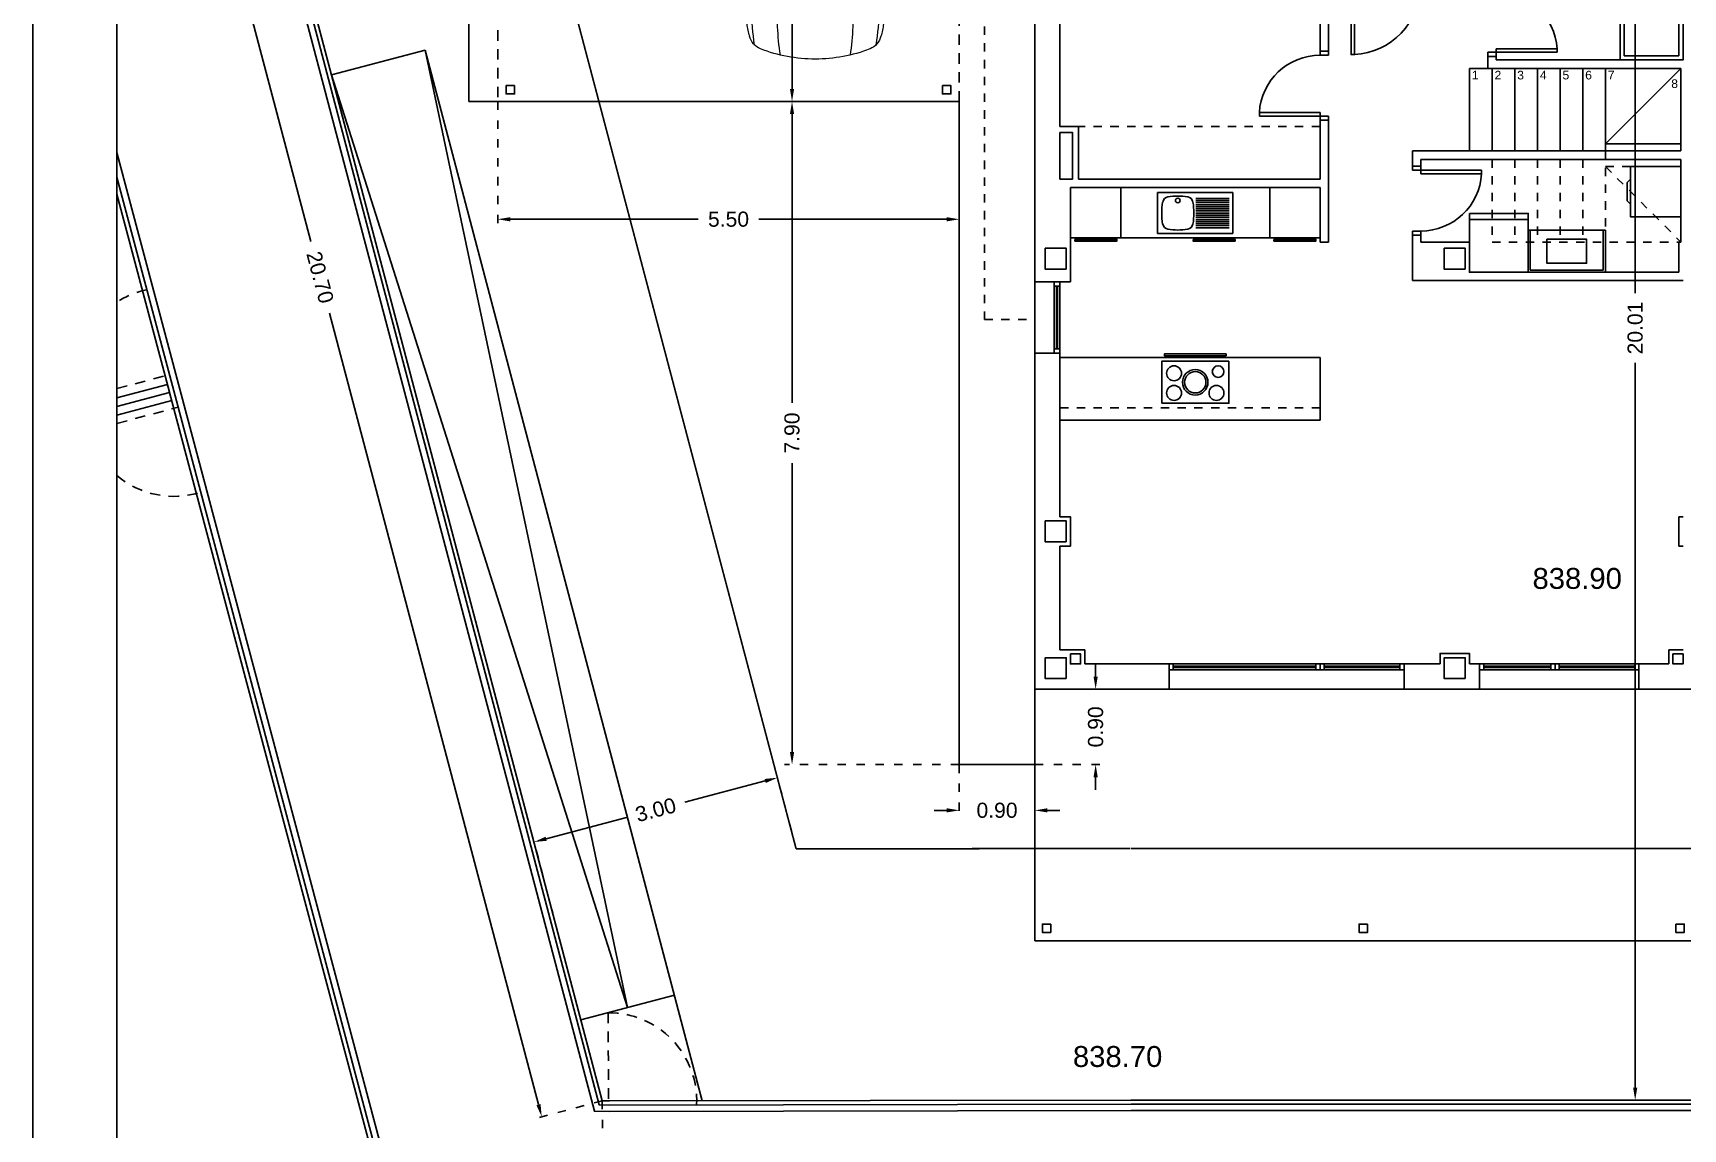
# Model space of a CAD drawing. Header units: millimetres. Extents: x 441061 to 442903, y 4515148 to 4515613.
# Drawn here: x 442479.6 to 442499.26, y 4515528.86 to 4515541.93 of the extents above; entities that cross this region are included whole.
import ezdxf
from ezdxf.enums import TextEntityAlignment as Align

# ---------------------------------------------------------------- set-up
doc = ezdxf.new("R2010")
doc.units = ezdxf.units.MM
for name, pattern in [('CONTINUA', [0]), ('PUNTOS2', [0.125, 0, -0.125]), ('RAYITAS', [0.375, 0.25, -0.125])]:
    doc.linetypes.add(name, pattern=pattern)
for name, color, linetype in [('01_alzado', 5, 'CONTINUA'), ('01_cotas', 254, 'Continuous'), ('01_ejes', 10, 'Continuous'), ('01_implantación', 5, 'Continuous'), ('01_mono BAJA', 2, 'Continuous'), ('01_piscinas', 254, 'Continuous'), ('01_proyección', 4, 'RAYITAS'), ('01_retranqueo', 250, 'Continuous'), ('01_textos', 7, 'Continuous'), ('01_urb interior', 4, 'Continuous')]:
    doc.layers.add(name, color=color, linetype=linetype)
doc.layers.add('01_cartela', color=6, linetype='Continuous', plot=False)
doc.layers.add('01_muebles_B', color=254, linetype='Continuous', lineweight=5)
doc.styles.add('Estilo1', font='swissel.ttf')
doc.styles.add('NIEVES2', font='sanss___.ttf')
doc.styles.add('ROMANS', font='romans')
doc.dimstyles.new('DECIMAL-50', dxfattribs={"dimtxt": 0.08, "dimasz": 0.15, "dimexe": 0.09, "dimexo": 0, "dimgap": 0.09, "dimtad": 0, "dimzin": 0, "dimdsep": 46, "dimtxsty": 'ROMANS', "dimcen": 0.09, "dimclrt": 6, "dimadec": 0, "dimazin": 0, "dimtfac": 1.38, "dimtix": 1, "dimtofl": 0, "dimtmove": 2, "dimatfit": 3, "dimldrblk": 'OBLIQUE', "dimfxl": 1, "dimtolj": 1, "dimtzin": 0, "dimarcsym": 0})

# ---------------------------------------------------------------- blocks, each defined once
blk = doc.blocks.new('A$C6A825EFA')
at = {"layer": '01_mono BAJA', "color": 254}
for p, q in [((0, 12.5, 0), (0, 7.855, 0)), ((0.3, 12.075, 0), (0.3, 9.705, 0)), ((3.4, 12.075, 0), (3.4, 10.606, 0)), ((3.5, 11.4, 0), (3.5, 10.606, 0)), ((5.5, 10.541, 0), (5.5, 10.632, 0)), ((6.224, 10.632, 0), (5.5, 10.632, 0)), ((6.224, 10.591, 0), (6.224, 10.632, 0)), ((3.4, 10.606, 0), (3.5, 10.606, 0)), ((3.4, 10.556, 0), (3.4, 10.606, 0)), ((3.4, 10.556, 0), (3.5, 10.556, 0)), ((3.5, 10.606, 0), (3.5, 10.556, 0)), ((6.224, 10.591, 0), (5.4, 10.591, 0)), ((5.4, 10.591, 0), (5.4, 10.541, 0)), ((5.4, 10.541, 0), (5.4, 10.4, 0)), ((5.5, 10.541, 0), (5.4, 10.541, 0)), ((5.5, 10.541, 0), (5.5, 10.5, 0)), ((7.725, 10.5, 0), (5.5, 10.5, 0)), ((5.18, 9.415, 0), (5.18, 10.4, 0)), ((5.4, 10.4, 0), (5.18, 10.4, 0)), ((7.7, 10.4, 0), (5.4, 10.4, 0)), ((5.45, 9.415, 0), (5.45, 10.4, 0)), ((5.72, 9.415, 0), (5.72, 10.4, 0)), ((5.99, 9.415, 0), (5.99, 10.4, 0)), ((6.26, 9.415, 0), (6.26, 10.4, 0)), ((6.53, 9.415, 0), (6.53, 10.4, 0)), ((6.8, 9.415, 0), (6.8, 10.4, 0)), ((6.8, 9.5, 0), (7.7, 10.4, 0)), ((7.7, 9.415, 0), (7.7, 10.4, 0)), ((2.676, 9.831, 0), (2.676, 9.872, 0)), ((2.676, 9.872, 0), (3.4, 9.872, 0)), ((3.4, 9.781, 0), (3.4, 9.872, 0)), ((0.52, 9.705, 0), (0.3, 9.705, 0)), ((0.52, 9.705, 0), (0.52, 9.08, 0)), ((2.676, 9.831, 0), (3.5, 9.831, 0)), ((3.4, 9.781, 0), (3.4, 9.08, 0)), ((3.4, 9.781, 0), (3.5, 9.781, 0)), ((3.5, 9.831, 0), (3.5, 9.781, 0)), ((3.5, 9.781, 0), (3.5, 8.33, 0)), ((6.8, 9.5, 0), (7.7, 9.5, 0)), ((7.7, 9.415, 0), (4.5, 9.415, 0)), ((4.5, 9.415, 0), (4.5, 9.235, 0)), ((4.5, 9.415, 0), (4.5, 9.235, 0)), ((7.7, 9.315, 0), (4.6, 9.315, 0)), ((4.6, 9.315, 0), (4.6, 9.235, 0)), ((4.6, 9.315, 0), (4.6, 9.235, 0)), ((7.7, 8.33, 0), (7.7, 9.315, 0)), ((3.4, 9.08, 0), (0.52, 9.08, 0)), ((4.6, 9.235, 0), (4.5, 9.235, 0)), ((4.5, 9.185, 0), (4.5, 9.235, 0)), ((5.324, 9.185, 0), (4.5, 9.185, 0)), ((4.6, 9.235, 0), (4.6, 9.144, 0)), ((5.324, 9.144, 0), (4.6, 9.144, 0)), ((5.324, 9.185, 0), (5.324, 9.144, 0)), ((3.4, 8.98, 0), (0.425, 8.98, 0)), ((0.425, 7.855, 0), (0.425, 8.98, 0)), ((1.025, 8.98, 0), (1.025, 8.38, 0)), ((1.462, 8.43, 0), (1.462, 8.92, 0)), ((1.462, 8.92, 0), (2.362, 8.92, 0)), ((1.921, 8.85, 0), (2.317, 8.85, 0)), ((2.362, 8.92, 0), (2.362, 8.43, 0)), ((2.8, 8.98, 0), (2.8, 8.38, 0)), ((3.4, 8.98, 0), (3.4, 8.33, 0)), ((1.921, 8.825, 0), (2.317, 8.825, 0)), ((1.921, 8.8, 0), (2.317, 8.8, 0)), ((1.921, 8.775, 0), (2.317, 8.775, 0)), ((1.921, 8.75, 0), (2.317, 8.75, 0)), ((1.921, 8.725, 0), (2.317, 8.725, 0)), ((1.921, 8.7, 0), (2.317, 8.7, 0)), ((1.921, 8.675, 0), (2.317, 8.675, 0)), ((1.921, 8.65, 0), (2.317, 8.65, 0)), ((1.921, 8.625, 0), (2.317, 8.625, 0)), ((1.921, 8.6, 0), (2.317, 8.6, 0)), ((1.921, 8.575, 0), (2.317, 8.575, 0)), ((1.921, 8.55, 0), (2.317, 8.55, 0)), ((1.921, 8.525, 0), (2.317, 8.525, 0)), ((1.921, 8.5, 0), (2.317, 8.5, 0)), ((4.5, 8.41, 0), (4.5, 8.46, 0)), ((4.6, 8.46, 0), (4.5, 8.46, 0)), ((4.6, 8.46, 0), (4.6, 8.41, 0)), ((5.88, 8.6, 0), (5.18, 8.6, 0)), ((5.905, 7.995, 0), (5.905, 8.47, 0)), ((6.775, 7.995, 0), (6.775, 8.47, 0)), ((3.4, 8.38, 0), (0.425, 8.38, 0)), ((2.362, 8.43, 0), (1.462, 8.43, 0)), ((3.4, 8.33, 0), (3.5, 8.33, 0)), ((4.5, 8.41, 0), (4.5, 7.87, 0)), ((4.6, 8.41, 0), (4.5, 8.41, 0)), ((4.6, 8.41, 0), (4.6, 8.33, 0)), ((5.18, 8.33, 0), (4.6, 8.33, 0)), ((5.18, 8.33, 0), (5.18, 7.97, 0)), ((7.7, 8.33, 0), (7.675, 8.33, 0)), ((7.7, 8.33, 0), (7.675, 8.33, 0)), ((7.675, 8.33, 0), (7.675, 7.97, 0)), ((7.725, 7.87, 0), (4.5, 7.87, 0)), ((5.18, 7.97, 0), (7.675, 7.97, 0)), ((5.905, 7.995, 0), (6.775, 7.995, 0)), ((0.425, 7.855, 0), (0, 7.855, 0)), ((0, 7.855, 0), (0, 7.005, 0)), ((0.23, 7.855, 0), (0.23, 7.005, 0)), ((0.23, 7.805, 0), (0.3, 7.805, 0)), ((0.258, 7.055, 0), (0.258, 7.805, 0)), ((0.272, 7.055, 0), (0.272, 7.805, 0)), ((0.3, 7.855, 0), (0.3, 7.005, 0)), ((0.3, 7.005, 0), (0, 7.005, 0)), ((0, 7.005, 0), (0, 3, 0)), ((0.23, 7.055, 0), (0.3, 7.055, 0)), ((0.3, 7.005, 0), (0.3, 5.055, 0)), ((3.4, 6.955, 0), (0.3, 6.955, 0)), ((3.4, 6.205, 0), (3.4, 6.955, 0)), ((3.4, 6.205, 0), (0.3, 6.205, 0)), ((7.675, 4.705, 0), (7.675, 5.055, 0)), ((7.675, 5.055, 0), (7.725, 5.055, 0)), ((0.3, 4.705, 0), (0.3, 3.47, 0)), ((7.725, 4.705, 0), (7.675, 4.705, 0)), ((0.3, 3.47, 0), (0.595, 3.47, 0)), ((0.595, 3.47, 0), (0.595, 3.3, 0)), ((7.725, 3.47, 0), (7.555, 3.47, 0)), ((7.555, 3.47, 0), (7.555, 3.3, 0)), ((0.595, 3.3, 0), (1.6, 3.3, 0)), ((1.6, 3.3, 0), (1.6, 3, 0)), ((4.4, 3.3, 0), (1.6, 3.3, 0)), ((4.4, 3.23, 0), (1.6, 3.23, 0)), ((1.65, 3.3, 0), (1.65, 3.23, 0)), ((1.65, 3.272, 0), (3.35, 3.272, 0)), ((1.65, 3.258, 0), (3.35, 3.258, 0)), ((3.35, 3.3, 0), (3.35, 3.23, 0)), ((3.4, 3.3, 0), (3.4, 3.23, 0)), ((3.45, 3.3, 0), (3.45, 3.23, 0)), ((4.35, 3.272, 0), (3.45, 3.272, 0)), ((4.35, 3.258, 0), (3.45, 3.258, 0)), ((4.35, 3.3, 0), (4.35, 3.23, 0)), ((4.4, 3.3, 0), (4.4, 3, 0)), ((4.4, 3.3, 0), (4.83, 3.3, 0)), ((5.3, 3.3, 0), (5.18, 3.3, 0)), ((7.2, 3.3, 0), (5.3, 3.3, 0)), ((5.3, 3.3, 0), (5.3, 3, 0)), ((7.2, 3.23, 0), (5.3, 3.23, 0)), ((5.35, 3.3, 0), (5.35, 3.23, 0)), ((5.35, 3.272, 0), (6.15, 3.272, 0)), ((5.35, 3.258, 0), (6.15, 3.258, 0)), ((6.15, 3.3, 0), (6.15, 3.23, 0)), ((6.2, 3.3, 0), (6.2, 3.23, 0)), ((6.25, 3.3, 0), (6.25, 3.23, 0)), ((7.15, 3.272, 0), (6.25, 3.272, 0)), ((7.15, 3.258, 0), (6.25, 3.258, 0)), ((7.15, 3.3, 0), (7.15, 3.23, 0)), ((7.2, 3.3, 0), (7.555, 3.3, 0)), ((7.2, 3.3, 0), (7.2, 3, 0)), ((0, 3, 0), (1.6, 3, 0)), ((0, 3), (0, 0, 0)), ((1.6, 3, 0), (4.4, 3, 0)), ((4.4, 3, 0), (5.3, 3, 0)), ((7.2, 3, 0), (5.3, 3, 0)), ((7.2, 3, 0), (8.5, 3, 0)), ((0, 0, 0), (15.7, 0, 0))]:
    blk.add_line(p, q, dxfattribs=at)
at = {"layer": '01_mono BAJA', "color": 254, "elevation": 0}
for points in [[(6.975, 12.075), (7.725, 12.075), (7.725, 10.5), (6.975, 10.5)], [(7.025, 12.025), (7.675, 12.025), (7.675, 10.55), (7.025, 10.55)], [(3.77, 11.39), (3.77, 10.565), (3.81, 10.565), (3.81, 11.39)], [(0.3, 9.635), (0.45, 9.635), (0.45, 9.08), (0.3, 9.08)], [(7.1, 9.23), (7.7, 9.23), (7.7, 8.63), (7.1, 8.63)], [(5.18, 8.67), (5.18, 7.97), (5.88, 7.97), (5.88, 8.67)], [(5.88, 8.47), (6.8, 8.47), (6.8, 7.97), (5.88, 7.97)], [(0.478, 8.36), (0.478, 8.34), (0.978, 8.34), (0.978, 8.36)], [(1.887, 8.36), (1.887, 8.34), (2.387, 8.34), (2.387, 8.36)], [(2.85, 8.36), (2.85, 8.34), (3.35, 8.34), (3.35, 8.36)], [(6.104, 8.363), (6.576, 8.363), (6.576, 8.077), (6.104, 8.077)], [(1.513, 6.408), (2.313, 6.408), (2.312, 6.908), (1.512, 6.908)], [(2.28, 6.975), (1.545, 6.975), (1.545, 6.995), (2.28, 6.995)], [(0.425, 3.42), (0.545, 3.42), (0.545, 3.3), (0.425, 3.3)], [(7.605, 3.42), (7.725, 3.42), (7.725, 3.3), (7.605, 3.3)], [(0.19, 0.2), (0.09, 0.2), (0.09, 0.1), (0.19, 0.1)], [(7.64, 0.2), (7.74, 0.2), (7.74, 0.1), (7.64, 0.1)]]:
    blk.add_lwpolyline(points, close=True, dxfattribs=at)
for points in [[(7.1, 8.78), (7.06, 8.82), (7.06, 9.04), (7.1, 9.08)], [(0.3, 5.055), (0.425, 5.055), (0.425, 4.705), (0.3, 4.705)]]:
    blk.add_lwpolyline(points, dxfattribs=at)
at = {"layer": '01_mono BAJA', "color": 254}
for points in [[(0.375, 8.005), (0.125, 8.005), (0.125, 8.255), (0.375, 8.255), (0.375, 8.005)], [(5.13, 8.005), (4.88, 8.005), (4.88, 8.255), (5.13, 8.255), (5.13, 8.005)], [(0.375, 4.755), (0.125, 4.755), (0.125, 5.005), (0.375, 5.005), (0.375, 4.755)], [(0.375, 3.125), (0.125, 3.125), (0.125, 3.375), (0.375, 3.375), (0.375, 3.125)], [(5.13, 3.125), (4.88, 3.125), (4.88, 3.375), (5.13, 3.375), (5.13, 3.125)], [(3.965, 0.2), (3.865, 0.2), (3.865, 0.1), (3.965, 0.1)]]:
    blk.add_lwpolyline(points, close=True, dxfattribs=at)
blk.add_lwpolyline([(4.83, 3.3), (4.83, 3.425), (5.18, 3.425), (5.18, 3.3)], dxfattribs=at)
for centre, radius in [((1.704, 8.825, 0), 0.0275), ((1.66, 6.765, 0), 0.089), ((1.912, 6.658, 0), 0.152), ((1.912, 6.658, 0), 0.127), ((2.185, 6.785, 0), 0.0693), ((1.66, 6.531, 0), 0.089), ((2.165, 6.531, 0), 0.089)]:
    blk.add_circle(centre, radius, dxfattribs=at)
for centre, radius, start, end in [((3.768, 11.391, 0), 0.827, 272.8856, 359.9505), ((5.5, 10.591, 0), 0.725, 3.2758, 90), ((3.4, 9.831, 0), 0.725, 90, 176.7242), ((4.6, 9.185, 0), 0.725, 270, 356.7242), ((1.598, 8.794, 0), 0.075, 99.0787, 169.8852), ((1.704, 8.127, 0), 0.75, 80.9213, 99.0787), ((1.811, 8.794, 0), 0.075, 10.1148, 80.9213), ((2.262, 8.675, 0), 0.75, 169.8852, 190.1148), ((1.146, 8.675, 0), 0.75, 349.8852, 10.1148), ((1.598, 8.557, 0), 0.075, 190.1148, 260.9213), ((1.704, 9.223, 0), 0.75, 260.9213, 279.0787), ((1.811, 8.557, 0), 0.075, 279.0787, 349.8852)]:
    blk.add_arc(centre, radius, start, end, dxfattribs=at)
at = {"layer": '01_proyección', "color": 120, "ltscale": 0.25}
for p, q in [((3.4, 9.705, 0), (0.52, 9.705, 0)), ((5.45, 9.315, 0), (5.45, 8.33, 0)), ((5.72, 9.315, 0), (5.72, 8.33, 0)), ((5.99, 9.315, 0), (5.99, 8.33, 0)), ((6.26, 9.315, 0), (6.26, 8.33, 0)), ((6.53, 9.315, 0), (6.53, 8.33, 0)), ((6.8, 9.415, 0), (6.8, 8.33, 0)), ((6.8, 9.23, 0), (7.7, 9.23, 0)), ((6.8, 9.23, 0), (7.7, 8.33, 0)), ((5.45, 8.33, 0), (7.675, 8.33, 0)), ((3.4, 6.355, 0), (0.3, 6.355, 0))]:
    blk.add_line(p, q, dxfattribs=at)
at = {"layer": '01_proyección', "color": 120, "ltscale": 0.25, "elevation": 0}
blk.add_lwpolyline([(15.7, 7.405), (16.3, 7.405), (16.3, 13.1), (-0.6, 13.1), (-0.6, 7.405), (0, 7.405)], dxfattribs=at)
at = {"layer": '01_mono BAJA', "color": 254, "style": 'NIEVES2'}
for s, p in [('1', (5.249, 10.268, 0)), ('2', (5.519, 10.268, 0)), ('3', (5.789, 10.268, 0)), ('4', (6.059, 10.268, 0)), ('5', (6.329, 10.268, 0)), ('6', (6.599, 10.268, 0)), ('7', (6.869, 10.268, 0)), ('8', (7.625, 10.166, 0))]:
    blk.add_text(s, height=0.103, dxfattribs=at).set_placement(p, align=Align.CENTER)
blk = doc.blocks.new('A$C392252A0')
at = {"layer": '01_muebles_B', "color": 254}
for p, q in [((10.715, 8.129), (10.705, 8.127)), ((10.705, 8.127), (10.752, 7.979)), ((10.738, 8.124), (10.715, 8.129)), ((10.775, 8.091), (10.738, 8.124)), ((10.846, 7.92), (10.775, 8.091)), ((8.605, 7.917), (8.455, 7.893)), ((9.019, 7.811), (8.92, 7.9)), ((9.201, 7.926), (9.149, 7.807)), ((9.219, 7.928), (9.166, 7.807)), ((9.784, 7.911), (9.748, 7.818)), ((9.876, 7.976), (9.791, 7.758)), ((9.913, 7.908), (9.882, 7.828)), ((10.418, 7.844), (10.846, 7.92)), ((10.43, 7.798), (10.894, 7.881)), ((10.752, 7.979), (10.798, 7.995)), ((10.773, 7.987), (10.809, 7.914)), ((8.499, 7.763), (8.397, 7.82)), ((8.599, 7.726), (9.971, 7.763)), ((8.599, 7.725), (8.599, 7.201)), ((9.731, 7.807), (9.031, 7.807)), ((9.898, 7.807), (9.958, 7.808)), ((10.418, 7.844), (9.958, 7.808)), ((10.43, 7.798), (9.971, 7.763)), ((8.839, 7.203), (8.537, 7.2)), ((8.537, 7.2), (8.537, 7.193)), ((8.839, 7.19), (8.537, 7.193)), ((8.599, 6.669), (8.599, 7.193)), ((8.499, 6.631), (8.397, 6.573)), ((8.599, 6.668), (9.971, 6.631)), ((9.876, 6.418), (9.791, 6.636)), ((10.43, 6.596), (9.971, 6.631)), ((8.605, 6.476), (8.455, 6.5)), ((9.019, 6.582), (8.92, 6.494)), ((9.731, 6.587), (9.031, 6.587)), ((9.201, 6.468), (9.149, 6.587)), ((9.219, 6.466), (9.166, 6.587)), ((9.784, 6.482), (9.748, 6.576)), ((9.913, 6.486), (9.882, 6.565)), ((9.898, 6.587), (9.958, 6.585)), ((10.418, 6.55), (9.958, 6.585)), ((10.418, 6.55), (10.846, 6.473)), ((10.43, 6.596), (10.894, 6.512)), ((10.773, 6.407), (10.809, 6.48)), ((10.846, 6.473), (10.775, 6.303)), ((10.705, 6.267), (10.752, 6.414)), ((10.715, 6.265), (10.705, 6.267)), ((10.738, 6.27), (10.715, 6.265)), ((10.775, 6.303), (10.738, 6.27)), ((10.752, 6.414), (10.798, 6.398))]:
    blk.add_line(p, q, dxfattribs=at)
for centre, radius, start, end in [((8.474, 7.733), 0.162, 96.7804, 161.7197), ((8.586, 8.093), 0.177, 275.9895, 308.6871), ((8.751, 7.888), 0.086, 87.4739, 128.6871), ((8.808, 7.907), 0.086, 87.4739, 128.6871), ((8.809, 4.809), 3.183, 82.5975, 89.9397), ((8.929, 7.908), 0.0124, 91.7937, 220.4777), ((10.022, -29.576), 37.513, 90.3882, 91.6701), ((10.099, -28.508), 36.485, 88.9288, 91.3819), ((9.768, 7.918), 0.0177, 338.7209, 90.3882), ((9.963, 7.889), 0.0531, 90.2143, 158.7209), ((10.099, -28.508), 36.45, 88.8997, 90.2143), ((10.099, -28.508), 36.485, 88.6181, 88.8592), ((10.925, 7.707), 0.177, 21.0532, 100.1701), ((11.3, 6.178), 1.816, 87.2886, 100.1742), ((11.313, 4.914), 2.974, 81.2806, 96.1737), ((11.389, 7.907), 0.086, 51.3129, 92.5261), ((11.554, 8.112), 0.177, 231.3129, 264.0105), ((11.467, 7.285), 0.654, 72.0531, 84.0105), ((11.619, 7.711), 0.203, 22.7994, 75.9629), ((10.216, 7.155), 1.997, 161.6598, 178.7983), ((10.242, 7.158), 1.952, 160.298, 178.865), ((8.375, 7.769), 0.0561, 66.6468, 164.8738), ((8.295, 7.436), 0.435, 49.0196, 78.8841), ((10.276, 7.152), 1.836, 162.6109, 178.6018), ((8.473, 7.717), 0.0531, 342.7058, 60.706), ((8.545, 7.725), 0.0531, 0, 49.0196), ((9.031, 7.824), 0.0177, 228.3547, 270), ((9.731, 7.824), 0.0177, 270, 338.7209), ((9.897, 7.823), 0.0159, 158.7209, 271.5074), ((8.43, 7.197), 2.089, 0, 16.7318), ((9.874, 7.302), 1.304, 355.3559, 21.0532), ((10.262, 7.197), 1.654, 0, 21.006), ((11.437, 4.633), 2.974, 81.5863, 93.456), ((10.216, 7.239), 1.997, 181.2017, 198.3402), ((10.242, 7.236), 1.952, 181.135, 199.702), ((10.276, 7.242), 1.836, 181.3982, 197.3891), ((8.839, 7.197), 0.0267, 193.7603, 166.2397), ((8.839, 7.197), 0.00662, 270, 90), ((8.43, 7.197), 2.089, 343.2682, 0), ((9.874, 7.091), 1.304, 338.9468, 4.6441), ((10.262, 7.197), 1.654, 338.994, 0), ((11.437, 9.761), 2.974, 266.544, 278.4137), ((8.295, 6.957), 0.435, 281.1159, 310.9804), ((8.473, 6.677), 0.0531, 299.294, 17.2942), ((8.545, 6.669), 0.0531, 310.9804, 0), ((10.925, 6.686), 0.177, 259.8299, 338.9468), ((8.474, 6.661), 0.162, 198.2803, 263.2196), ((8.375, 6.625), 0.0561, 195.1262, 293.3532), ((8.586, 6.3), 0.177, 51.3129, 84.0105), ((8.751, 6.506), 0.086, 231.3129, 272.5261), ((8.929, 6.486), 0.0124, 139.5223, 268.2063), ((10.022, 43.97), 37.513, 268.3299, 269.6118), ((9.031, 6.569), 0.0177, 90, 131.6453), ((9.731, 6.569), 0.0177, 21.2791, 90), ((9.768, 6.476), 0.0177, 269.6118, 21.2791), ((9.897, 6.571), 0.0159, 88.4926, 201.2791), ((9.963, 6.505), 0.0531, 201.2791, 269.7857), ((10.099, 42.902), 36.45, 269.7857, 271.1003), ((11.313, 9.479), 2.974, 263.8263, 278.7194), ((11.554, 6.282), 0.177, 95.9895, 128.6871), ((11.467, 7.108), 0.654, 275.9895, 287.9469), ((11.619, 6.682), 0.203, 284.0371, 337.2006), ((8.808, 6.487), 0.086, 231.3129, 272.5261), ((8.809, 9.584), 3.183, 270.0603, 277.4025), ((10.099, 42.902), 36.485, 268.6181, 271.0712), ((10.099, 42.902), 36.485, 271.1408, 271.3819), ((11.3, 8.215), 1.816, 259.8258, 272.7114), ((11.389, 6.487), 0.086, 267.4739, 308.6871)]:
    blk.add_arc(centre, radius, start, end, dxfattribs=at)
blk = doc.blocks.new('*D185')
at = {"layer": '01_cotas', "color": 0, "linetype": 'PUNTOS2', "lineweight": -2, "transparency": 16777216}
for p, q in [((442499.385, 4515549.22), (442498.6, 4515549.22)), ((442499.385, 4515529.206), (442498.6, 4515529.206))]:
    blk.add_line(p, q, dxfattribs=at)
at = {"layer": '01_cotas', "color": 0, "lineweight": -2, "transparency": 16777216}
for p, q in [((442498.69, 4515549.07), (442498.69, 4515538.825)), ((442498.69, 4515529.356), (442498.69, 4515537.996))]:
    blk.add_line(p, q, dxfattribs=at)
at = {"layer": '01_cotas', "color": 0, "transparency": 16777216}
for points in [[(442498.665, 4515549.07), (442498.715, 4515549.07), (442498.69, 4515549.22)], [(442498.665, 4515529.356), (442498.715, 4515529.356), (442498.69, 4515529.206)]]:
    blk.add_solid(points, dxfattribs=at)
at = {"layer": '01_cotas', "color": 7, "transparency": 16777216, "insert": (442498.69, 4515538.41), "char_height": 0.18, "attachment_point": 5, "rotation": 90, "style": 'Estilo1'}
blk.add_mtext('\\A1;20.01', dxfattribs=at)
blk = doc.blocks.new('*D188')
at = {"layer": '01_cotas', "color": 0, "linetype": 'PUNTOS2', "lineweight": -2, "transparency": 16777216}
for p, q in [((442481.101, 4515549.211), (442480.291, 4515548.998)), ((442486.381, 4515529.197), (442485.572, 4515528.984))]:
    blk.add_line(p, q, dxfattribs=at)
at = {"layer": '01_cotas', "color": 0, "lineweight": -2, "transparency": 16777216}
for p, q in [((442480.417, 4515548.876), (442482.906, 4515539.44)), ((442485.62, 4515529.152), (442483.131, 4515538.587))]:
    blk.add_line(p, q, dxfattribs=at)
at = {"layer": '01_cotas', "color": 0, "transparency": 16777216}
for points in [[(442480.441, 4515548.882), (442480.392, 4515548.869), (442480.378, 4515549.021)], [(442485.645, 4515529.158), (442485.596, 4515529.145), (442485.659, 4515529.007)]]:
    blk.add_solid(points, dxfattribs=at)
at = {"layer": '01_cotas', "color": 7, "transparency": 16777216, "insert": (442483.018, 4515539.014), "char_height": 0.18, "attachment_point": 5, "rotation": 284.7796, "style": 'Estilo1'}
blk.add_mtext('\\A1;20.70', dxfattribs=at)
blk = doc.blocks.new('*D189')
at = {"layer": '01_cotas', "color": 0, "linetype": 'PUNTOS2', "lineweight": -2, "transparency": 16777216}
for p, q in [((442486.381, 4515529.197), (442486.382, 4515528.547)), ((442499.385, 4515529.206), (442499.385, 4515528.556))]:
    blk.add_line(p, q, dxfattribs=at)
at = {"layer": '01_cotas', "color": 0, "lineweight": -2, "transparency": 16777216}
for p, q in [((442486.531, 4515528.637), (442492.449, 4515528.642)), ((442499.235, 4515528.646), (442493.318, 4515528.642))]:
    blk.add_line(p, q, dxfattribs=at)
at = {"layer": '01_cotas', "color": 0, "transparency": 16777216}
for points in [[(442486.531, 4515528.662), (442486.532, 4515528.612), (442486.381, 4515528.637)], [(442499.235, 4515528.671), (442499.235, 4515528.621), (442499.385, 4515528.646)]]:
    blk.add_solid(points, dxfattribs=at)
at = {"layer": '01_cotas', "color": 7, "transparency": 16777216, "insert": (442492.883, 4515528.642), "char_height": 0.18, "attachment_point": 5, "rotation": 0.0398, "style": 'Estilo1'}
blk.add_mtext('\\A1;13.00', dxfattribs=at)
blk = doc.blocks.new('*D191')
at = {"layer": '01_cotas', "color": 0, "linetype": 'PUNTOS2', "lineweight": -2, "transparency": 16777216}
for p, q in [((442488.691, 4515532.2), (442488.445, 4515533.136)), ((442485.791, 4515531.435), (442485.544, 4515532.37))]:
    blk.add_line(p, q, dxfattribs=at)
at = {"layer": '01_cotas', "color": 0, "lineweight": -2, "transparency": 16777216}
for p, q in [((442488.323, 4515533.01), (442487.366, 4515532.758)), ((442485.712, 4515532.321), (442486.669, 4515532.574))]:
    blk.add_line(p, q, dxfattribs=at)
at = {"layer": '01_cotas', "color": 0, "transparency": 16777216}
for points in [[(442488.316, 4515533.034), (442488.329, 4515532.986), (442488.468, 4515533.049)], [(442485.706, 4515532.346), (442485.718, 4515532.297), (442485.567, 4515532.283)]]:
    blk.add_solid(points, dxfattribs=at)
at = {"layer": '01_cotas', "color": 7, "transparency": 16777216, "insert": (442487.017, 4515532.666), "char_height": 0.18, "attachment_point": 5, "rotation": 14.7796, "style": 'Estilo1'}
blk.add_mtext('\\A1;3.00', dxfattribs=at)
blk = doc.blocks.new('*D198')
at = {"layer": '01_cotas', "color": 0, "linetype": 'PUNTOS2', "lineweight": -2, "transparency": 16777216}
for p, q in [((442490.635, 4515541.11), (442488.552, 4515541.11)), ((442490.635, 4515533.205), (442488.552, 4515533.205))]:
    blk.add_line(p, q, dxfattribs=at)
at = {"layer": '01_cotas', "color": 0, "lineweight": -2, "transparency": 16777216}
for p, q in [((442488.642, 4515540.96), (442488.642, 4515537.517)), ((442488.642, 4515533.355), (442488.642, 4515536.798))]:
    blk.add_line(p, q, dxfattribs=at)
at = {"layer": '01_cotas', "color": 0, "transparency": 16777216}
for points in [[(442488.617, 4515540.96), (442488.667, 4515540.96), (442488.642, 4515541.11)], [(442488.617, 4515533.355), (442488.667, 4515533.355), (442488.642, 4515533.205)]]:
    blk.add_solid(points, dxfattribs=at)
at = {"layer": '01_cotas', "color": 7, "transparency": 16777216, "insert": (442488.642, 4515537.158), "char_height": 0.18, "attachment_point": 5, "rotation": 90, "style": 'Estilo1'}
blk.add_mtext('\\A1;7.90', dxfattribs=at)
blk = doc.blocks.new('*D199')
at = {"layer": '01_cotas', "color": 0, "linetype": 'PUNTOS2', "lineweight": -2, "transparency": 16777216}
for p, q in [((442490.635, 4515546.01), (442488.552, 4515546.01)), ((442490.635, 4515541.11), (442488.552, 4515541.11))]:
    blk.add_line(p, q, dxfattribs=at)
at = {"layer": '01_cotas', "color": 0, "lineweight": -2, "transparency": 16777216}
for p, q in [((442488.642, 4515545.86), (442488.642, 4515543.921)), ((442488.642, 4515541.26), (442488.642, 4515543.198))]:
    blk.add_line(p, q, dxfattribs=at)
at = {"layer": '01_cotas', "color": 0, "transparency": 16777216}
for points in [[(442488.617, 4515545.86), (442488.667, 4515545.86), (442488.642, 4515546.01)], [(442488.617, 4515541.26), (442488.667, 4515541.26), (442488.642, 4515541.11)]]:
    blk.add_solid(points, dxfattribs=at)
at = {"layer": '01_cotas', "color": 7, "transparency": 16777216, "insert": (442488.642, 4515543.56), "char_height": 0.18, "attachment_point": 5, "rotation": 90, "style": 'Estilo1'}
blk.add_mtext('\\A1;4.90', dxfattribs=at)
blk = doc.blocks.new('*D200')
at = {"layer": '01_cotas', "color": 0, "linetype": 'PUNTOS2', "lineweight": -2, "transparency": 16777216}
for p, q in [((442485.135, 4515541.11), (442485.135, 4515539.616)), ((442490.635, 4515541.11), (442490.635, 4515539.616))]:
    blk.add_line(p, q, dxfattribs=at)
at = {"layer": '01_cotas', "color": 0, "lineweight": -2, "transparency": 16777216}
for p, q in [((442485.285, 4515539.706), (442487.525, 4515539.706)), ((442490.485, 4515539.706), (442488.245, 4515539.706))]:
    blk.add_line(p, q, dxfattribs=at)
at = {"layer": '01_cotas', "color": 0, "transparency": 16777216}
for points in [[(442485.285, 4515539.731), (442485.285, 4515539.681), (442485.135, 4515539.706)], [(442490.485, 4515539.731), (442490.485, 4515539.681), (442490.635, 4515539.706)]]:
    blk.add_solid(points, dxfattribs=at)
at = {"layer": '01_cotas', "color": 7, "transparency": 16777216, "insert": (442487.885, 4515539.706), "char_height": 0.18, "attachment_point": 5, "style": 'Estilo1'}
blk.add_mtext('\\A1;5.50', dxfattribs=at)
blk = doc.blocks.new('*D201')
at = {"layer": '01_cotas', "color": 0, "linetype": 'PUNTOS2', "lineweight": -2, "transparency": 16777216}
for p, q in [((442490.635, 4515533.205), (442490.635, 4515532.57)), ((442491.535, 4515533.205), (442491.535, 4515532.57))]:
    blk.add_line(p, q, dxfattribs=at)
at = {"layer": '01_cotas', "color": 0, "lineweight": -2, "transparency": 16777216}
for p, q in [((442490.485, 4515532.66), (442490.335, 4515532.66)), ((442491.685, 4515532.66), (442491.835, 4515532.66))]:
    blk.add_line(p, q, dxfattribs=at)
at = {"layer": '01_cotas', "color": 0, "transparency": 16777216}
for points in [[(442490.485, 4515532.685), (442490.485, 4515532.635), (442490.635, 4515532.66)], [(442491.685, 4515532.685), (442491.685, 4515532.635), (442491.535, 4515532.66)]]:
    blk.add_solid(points, dxfattribs=at)
at = {"layer": '01_cotas', "color": 7, "transparency": 16777216, "insert": (442491.085, 4515532.66), "char_height": 0.18, "attachment_point": 5, "style": 'Estilo1'}
blk.add_mtext('\\A1;0.90', dxfattribs=at)
blk = doc.blocks.new('*D202')
at = {"layer": '01_cotas', "color": 0, "lineweight": -2, "transparency": 16777216}
for p, q in [((442492.26, 4515534.255), (442492.26, 4515534.405)), ((442492.26, 4515533.055), (442492.26, 4515532.905))]:
    blk.add_line(p, q, dxfattribs=at)
at = {"layer": '01_cotas', "color": 0, "linetype": 'PUNTOS2', "lineweight": -2, "transparency": 16777216}
for p, q in [((442491.535, 4515534.105), (442492.35, 4515534.105)), ((442491.535, 4515533.205), (442492.35, 4515533.205))]:
    blk.add_line(p, q, dxfattribs=at)
at = {"layer": '01_cotas', "color": 0, "transparency": 16777216}
for points in [[(442492.235, 4515534.255), (442492.285, 4515534.255), (442492.26, 4515534.105)], [(442492.235, 4515533.055), (442492.285, 4515533.055), (442492.26, 4515533.205)]]:
    blk.add_solid(points, dxfattribs=at)
at = {"layer": '01_cotas', "color": 7, "transparency": 16777216, "insert": (442492.26, 4515533.655), "char_height": 0.18, "attachment_point": 5, "rotation": 90, "style": 'Estilo1'}
blk.add_mtext('\\A1;0.90', dxfattribs=at)

msp = doc.modelspace()

# ---------------------------------------------------------------- linework, layer by layer
at = {"layer": '01_alzado', "elevation": 0}
msp.add_lwpolyline([(442480.596, 4515554.517), (442517.363, 4515554.517), (442517.363, 4515523.829), (442480.596, 4515523.829)], close=True, dxfattribs=at)
at = {"layer": '01_cartela', "color": 3, "elevation": 0}
msp.add_lwpolyline([(442479.596, 4515555.517), (442479.596, 4515512.447), (442540.872, 4515512.447), (442540.872, 4515555.517)], close=True, dxfattribs=at)
at = {"layer": '01_ejes'}
msp.add_line((442480.596, 4515537.474, 0), (442481.225, 4515537.641, 0), dxfattribs=at)
at = {"layer": '01_implantación', "linetype": 'Continuous'}
for p, q in [((442486.381, 4515529.197, 0), (442481.165, 4515548.968, 0)), ((442481.224, 4515537.646, 0), (442480.596, 4515540.007, 0)), ((442480.596, 4515537.578, 0), (442481.199, 4515537.738, 0)), ((442481.225, 4515537.641, 0), (442481.224, 4515537.646, 0)), ((442481.225, 4515537.641, 0), (442484.894, 4515523.829, 0)), ((442480.596, 4515537.371, 0), (442481.251, 4515537.545, 0)), ((442486.467, 4515529.197, 0), (442486.381, 4515529.197, 0)), ((442486.381, 4515529.197, 0), (442486.467, 4515529.197, 0)), ((442492.68, 4515529.206, 0), (442486.467, 4515529.197, 0)), ((442499.385, 4515529.206, 0), (442492.68, 4515529.206, 0))]:
    msp.add_line(p, q, dxfattribs=at)
at = {"layer": '01_implantación', "linetype": 'Continuous', "elevation": 0}
for points in [[(442485.335, 4515541.3), (442485.335, 4515541.2), (442485.235, 4515541.2), (442485.235, 4515541.3)], [(442490.435, 4515541.3), (442490.435, 4515541.2), (442490.535, 4515541.2), (442490.535, 4515541.3)]]:
    msp.add_lwpolyline(points, close=True, dxfattribs=at)
at = {"layer": '01_piscinas', "linetype": 'CONTINUA'}
for p, q in [((442483.154, 4515541.429, 0), (442484.268, 4515541.722, 0)), ((442486.683, 4515530.311, 0), (442484.268, 4515541.722, 0)), ((442483.154, 4515541.429, 0), (442486.683, 4515530.311, 0)), ((442486.126, 4515530.164, 0), (442487.24, 4515530.458, 0))]:
    msp.add_line(p, q, dxfattribs=at)
at = {"layer": '01_piscinas', "linetype": 'CONTINUA', "elevation": 0}
msp.add_lwpolyline([(442484.268, 4515541.722), (442487.572, 4515529.199)], dxfattribs=at)
at = {"layer": '01_proyección', "color": 120, "linetype": 'RAYITAS', "ltscale": 0.5}
for p, q in [((442485.135, 4515546.01, 0), (442485.135, 4515541.11, 0)), ((442490.635, 4515541.11, 0), (442490.635, 4515544.505, 0)), ((442480.596, 4515537.687, 0), (442481.222, 4515537.853, 0)), ((442480.596, 4515537.273, 0), (442481.325, 4515537.466, 0)), ((442486.45, 4515530.248, 0), (442486.456, 4515529.148, 0))]:
    msp.add_line(p, q, dxfattribs=at)
for centre, start, end in [((442481.172, 4515537.84, 0), 102.057, 123.2584), ((442481.275, 4515537.453, 0), 229.742, 287.6992), ((442486.456, 4515529.198, 0), 357.6487, 90.3582)]:
    msp.add_arc(centre, 1.05, start, end, dxfattribs=at)
at = {"layer": '01_retranqueo', "color": 170, "const_width": 0.02, "elevation": 0}
for points in [[(442488.691, 4515532.2), (442485.522, 4515544.212)], [(442492.675, 4515532.206), (442488.691, 4515532.2)], [(442499.385, 4515532.206), (442492.68, 4515532.206)]]:
    msp.add_lwpolyline(points, dxfattribs=at)
at = {"layer": '01_urb interior', "color": 2}
for p, q in [((442484.792, 4515541.11, 0), (442484.792, 4515548.958, 0)), ((442490.635, 4515541.11, 0), (442484.792, 4515541.11, 0)), ((442490.635, 4515533.205, 0), (442490.635, 4515541.11, 0)), ((442491.535, 4515533.205, 0), (442490.635, 4515533.205, 0))]:
    msp.add_line(p, q, dxfattribs=at)
at = {"layer": '01_urb interior', "color": 2, "elevation": 0}
for points in [[(442481.038, 4515548.967), (442486.286, 4515529.073), (442486.469, 4515529.072), (442492.682, 4515529.082), (442499.447, 4515529.082), (442504.226, 4515529.082), (442510.369, 4515529.057), (442514.641, 4515529.081), (442515.097, 4515529.084), (442517.363, 4515529.098)], [(442481.115, 4515548.968), (442486.344, 4515529.148), (442486.469, 4515529.147), (442492.682, 4515529.157), (442499.447, 4515529.157), (442504.226, 4515529.157), (442510.369, 4515529.132), (442514.641, 4515529.156), (442515.096, 4515529.159), (442517.363, 4515529.173)], [(442485.025, 4515523.829), (442481.346, 4515537.679), (442480.596, 4515540.501)], [(442484.948, 4515523.829), (442481.274, 4515537.66), (442480.596, 4515540.208)]]:
    msp.add_lwpolyline(points, dxfattribs=at)

# ---------------------------------------------------------------- block references
at = {"layer": '01_mono BAJA', "rotation": 1.084753300495116e-08}
msp.add_blockref('A$C6A825EFA', (442491.535, 4515531.105), dxfattribs=at)
at = {"layer": '01_muebles_B', "xscale": -1.1, "yscale": 1.1, "zscale": 1.1, "rotation": 90.00000005564493}
msp.add_blockref('A$C392252A0', (442496.835, 4515554.723, 0), dxfattribs=at)

# ---------------------------------------------------------------- texts
at = {"layer": '01_textos', "color": 5, "ltscale": 0.01, "style": 'NIEVES2'}
for s, p in [('838.90', (442497.999, 4515535.3, 0)), ('838.70', (442492.522, 4515529.601, 0))]:
    msp.add_text(s, height=0.2494, dxfattribs=at).set_placement(p, align=Align.CENTER)

# ---------------------------------------------------------------- dimensions: what is measured, and where the dimension line sits
at = {"layer": '01_cotas', "color": 251}
for p1, p2, distance, picture, middle in [((442481.101, 4515549.211), (442486.381, 4515529.197, 0), -0.747, '*D188', (442483.018, 4515539.014)), ((442488.691, 4515532.2, 0), (442485.791, 4515531.435, 0), -0.877, '*D191', (442487.017, 4515532.666)), ((442486.381, 4515529.197), (442499.385, 4515529.206), -0.56, '*D189', (442492.883, 4515528.642))]:
    dim = msp.add_aligned_dim(p1=p1, p2=p2, distance=distance, dimstyle='DECIMAL-50', override={"dimtxt": 0.18, "dimtxsty": 'Estilo1', "dimsah": 1, "dimclrt": 7, "dimfxl": 0.09, "dimarcsym": 2}, dxfattribs=at)
    dim.commit()
    dim.dimension.update_dxf_attribs({"geometry": picture, "text_midpoint": middle})
dim = msp.add_linear_dim(base=(442498.69, 4515529.206), p1=(442499.385, 4515549.22), p2=(442499.385, 4515529.206, 0), angle=90, dimstyle='DECIMAL-50', override={"dimtxt": 0.18, "dimtxsty": 'Estilo1', "dimsah": 1, "dimclrt": 7, "dimfxl": 0.09, "dimarcsym": 2}, dxfattribs=at)
dim.commit()
dim.dimension.update_dxf_attribs({"geometry": '*D185', "text_midpoint": (442498.69, 4515538.41), "dimtype": 160})
for base, p1, p2, picture, middle in [((442488.642, 4515546.01), (442490.635, 4515541.11, 0), (442490.635, 4515546.01, 0), '*D199', (442488.642, 4515543.56)), ((442488.642, 4515541.1097), (442490.6348, 4515533.2054, 0), (442490.6348, 4515541.1097, 0), '*D198', (442488.642, 4515537.1575)), ((442492.26, 4515533.205), (442491.535, 4515534.105), (442491.535, 4515533.205, 0), '*D202', (442492.26, 4515533.655))]:
    dim = msp.add_linear_dim(base=base, p1=p1, p2=p2, angle=90, dimstyle='DECIMAL-50', override={"dimtxt": 0.18, "dimtxsty": 'Estilo1', "dimsah": 1, "dimclrt": 7, "dimfxl": 0.09, "dimarcsym": 2}, dxfattribs=at)
    dim.commit()
    dim.dimension.update_dxf_attribs({"geometry": picture, "text_midpoint": middle})
for base, p1, p2, picture, middle in [((442490.635, 4515539.706), (442485.135, 4515541.11, 0), (442490.635, 4515541.11, 0), '*D200', (442487.885, 4515539.706)), ((442491.535, 4515532.66), (442490.635, 4515533.205, 0), (442491.535, 4515533.205, 0), '*D201', (442491.085, 4515532.66))]:
    dim = msp.add_linear_dim(base=base, p1=p1, p2=p2, dimstyle='DECIMAL-50', override={"dimtxt": 0.18, "dimtxsty": 'Estilo1', "dimsah": 1, "dimclrt": 7, "dimfxl": 0.09, "dimarcsym": 2}, dxfattribs=at)
    dim.commit()
    dim.dimension.update_dxf_attribs({"geometry": picture, "text_midpoint": middle})

doc.saveas('drawing.dxf')
